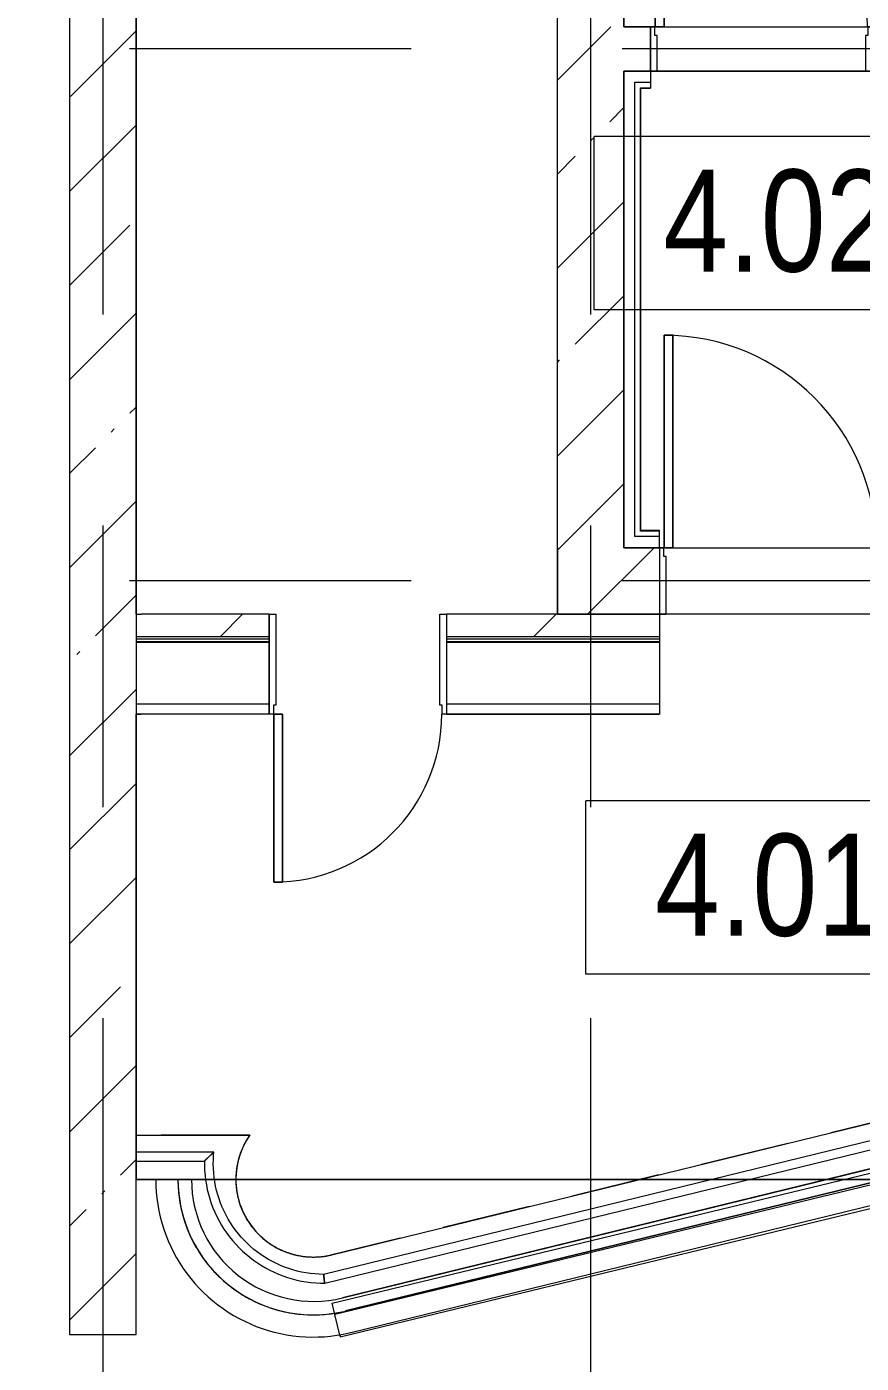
# Model space of a CAD drawing. Header units: millimetres. Extents: x 48966 to 294585, y -43515 to 30344.
# Drawn here: x 212034 to 215797, y 2588 to 8617 of the extents above; entities that cross this region are included whole.
import ezdxf

# ---------------------------------------------------------------- set-up
doc = ezdxf.new("R2010")
doc.units = ezdxf.units.MM
doc.linetypes.add('IMPORT-01 Штриховая _2 мм_', pattern=[600, 400, -200])
doc.linetypes.add('Осевые', pattern=[6350, 1270, -952.5, 3175, -952.5])
for name, color, linetype, lineweight in [('0-1', 7, 'Continuous', 5), ('0-2', 7, 'Continuous', 9), ('_Разделитель помещений_', 7, 'IMPORT-01 Штриховая _2 мм_', 9), ('Двери', 7, 'Continuous', 9), ('Каркас_Импост', 7, 'Continuous', 9), ('Марки помещений', 7, 'Continuous', 9), ('Оборудование', 7, 'Continuous', 9), ('Общие ребра', 7, 'Continuous', 9), ('Ограждение', 7, 'Continuous', 9), ('Оси-2', 7, 'Осевые', 9), ('Панель', 7, 'Continuous', 9), ('Перекрытия', 7, 'Continuous', 9), ('Поручни', 7, 'Continuous', 9), ('Стены', 7, 'Continuous', 9), ('Стены-1', 7, 'Continuous', 18), ('Штриховка разреза-1', 7, 'Continuous', 9)]:
    doc.layers.add(name, color=color, linetype=linetype, lineweight=lineweight)
doc.styles.add('Arial Narrow_1', font='Arial Narrow.ttf', dxfattribs={"height": 460})
pattern_1 = [(45, (108045.05, 0), (-424.264, 424.264), [600, -100, 20, -100]), (45, (108045.05, 424), (-424.264, 424.264), [])]
pattern_2 = [(45, (108045, 0), (-707.107, 707.107), []), (135, (108045, 0), (-707.107, -707.107), [])]

# ---------------------------------------------------------------- blocks, each defined once
blk = doc.blocks.new('Оборудование 3 - Оборудование 1-287707-План 4-го этажа на отм_ _6_600')
at = {"layer": 'Оборудование'}
for p, q in [((105365.7, 2858.4), (109281.7, 3807)), ((109288, 3754.2), (105378.1, 2807.1)), ((105402.3, 2707.3), (109300.2, 3651.6)), ((105376.3, 2814.5), (105365.7, 2858.4)), ((105378.1, 2807.1), (105376.5, 2813.8)), ((105402, 2708.6), (105378.1, 2807.1)), ((105400, 2716.8), (105401.7, 2709.9))]:
    blk.add_line(p, q, dxfattribs=at)
blk = doc.blocks.new('510HO_ламели зала_rvt-1-План 4-го этажа на отм_ _6_600')
at = {"layer": '0-2'}
blk.add_blockref('Оборудование 3 - Оборудование 1-287707-План 4-го этажа на отм_ _6_600', (0, 0), dxfattribs=at)
blk = doc.blocks.new('Дверь - Однопольная - ДВ11_21х10-6240727-План 4-го этажа на отм_ _6_600')
at = {"layer": 'Двери'}
for p, q in [((-439, 1058), (-479, 1058)), ((-479, 1058), (-479, 100)), ((-439, 100), (-439, 1058)), ((-479, 100), (-439, 100))]:
    blk.add_line(p, q, dxfattribs=at)
blk.add_arc((-479, 100), 958, 360, 90, dxfattribs=at)
at = {"layer": 'Каркас_Импост'}
for p, q in [((-480, 100), (-500, 100)), ((-500, 100), (-500, -100)), ((-480, 60), (-480, 100)), ((500, 100), (480, 100)), ((480, 100), (480, 60)), ((500, -100), (500, 100)), ((-470, 60), (-480, 60)), ((-470, -100), (-470, 60)), ((480, 60), (470, 60)), ((470, 60), (470, -100)), ((-500, -100), (-470, -100)), ((470, -100), (500, -100))]:
    blk.add_line(p, q, dxfattribs=at)
at = {"layer": 'Панель'}
for p, q in [((-479, 1058), (-439, 1058)), ((-479, 100), (-479, 1058)), ((-439, 1058), (-439, 100)), ((-439, 100), (-479, 100))]:
    blk.add_line(p, q, dxfattribs=at)
blk = doc.blocks.new('Дверь - Однопольная - ДВ13_21х10-8184598-План 4-го этажа на отм_ _6_600')
at = {"layer": 'Двери'}
for p, q in [((-439, 1108), (-479, 1108)), ((-479, 1108), (-479, 150)), ((-439, 150), (-439, 1108)), ((-479, 150), (-439, 150))]:
    blk.add_line(p, q, dxfattribs=at)
blk.add_arc((-479, 150), 958, 360, 90, dxfattribs=at)
at = {"layer": 'Каркас_Импост'}
for p, q in [((-480, 150), (-500, 150)), ((-500, 150), (-500, -150)), ((-480, 110), (-480, 150)), ((500, 150), (480, 150)), ((480, 150), (480, 110)), ((500, -150), (500, 150)), ((-470, 110), (-480, 110)), ((-470, -150), (-470, 110)), ((480, 110), (470, 110)), ((470, 110), (470, -150)), ((-500, -150), (-470, -150)), ((470, -150), (500, -150))]:
    blk.add_line(p, q, dxfattribs=at)
at = {"layer": 'Панель'}
for p, q in [((-479, 1108), (-439, 1108)), ((-479, 150), (-479, 1108)), ((-439, 1108), (-439, 150)), ((-439, 150), (-479, 150))]:
    blk.add_line(p, q, dxfattribs=at)
blk = doc.blocks.new('Базовая стена _ ОС20 - обшивка балкона _мин_вата_фанера 10мм _сталь - ___-6275403-План 4-го этажа на отм_ _6_600')
at = {"layer": 'Стены'}
for p, q in [((105426.7, 2823.6), (109241.4, 3756.1)), ((105450.5, 2726.5), (108702.9, 3521.5))]:
    blk.add_line(p, q, dxfattribs=at)
blk = doc.blocks.new('Базовая стена _ ОС20 - обшивка балкона _мин_вата_фанера 10мм _сталь - ___-6275404-План 4-го этажа на отм_ _6_600')
at = {"layer": 'Стены', "flags": 128}
blk.add_lwpolyline([(104570.6, 3417.1), (104571.2, 3388.7), (104572.9, 3360.3), (104575.7, 3332), (104579.7, 3303.8), (104584.8, 3275.9), (104591, 3248.1), (104598.3, 3220.6), (104606.7, 3193.5), (104616.2, 3166.7), (104626.7, 3140.2), (104638.3, 3114.3), (104651, 3088.8), (104664.6, 3063.8), (104679.2, 3039.4), (104694.8, 3015.7), (104711.3, 2992.5), (104728.8, 2970), (104747.1, 2948.3), (104766.3, 2927.3), (104786.3, 2907.1), (104807.1, 2887.7), (104828.6, 2869.1), (104850.9, 2851.4), (104873.9, 2834.7), (104897.5, 2818.8), (104921.7, 2804), (104946.5, 2790), (104971.9, 2777.2), (104997.7, 2765.3), (105024, 2754.4), (105050.7, 2744.7), (105077.8, 2736), (105105.2, 2728.4), (105132.9, 2721.9), (105160.8, 2716.5), (105188.9, 2712.2), (105217.2, 2709.1), (105245.5, 2707), (105273.9, 2706.2), (105302.4, 2706.4), (105330.8, 2707.8), (105359.1, 2710.4), (105387.3, 2714), (105415.3, 2718.8), (105443.2, 2724.7), (105450.5, 2726.5)], dxfattribs=at)
at = {"layer": 'Стены'}
for start, end in [(180, 187.49331), (180, 283.73681), (189.92945, 193.68929), (193.83157, 195.00377), (197.87311, 202.54481), (205.53331, 210.14754), (213.09926, 217.90514), (220.62265, 226.28317), (228.41051, 235.61343), (237.46082, 243.11418), (245.8317, 250.63757), (253.5893, 258.20353), (261.19202, 265.86373), (268.73306, 273.80741), (276.24352, 278.93109)]:
    blk.add_arc((105281.6, 3417.1), 611, start, end, dxfattribs=at)
blk.add_ellipse((106573.7, 3417.1), major_axis=(2003.1, 0), ratio=0.000001, dxfattribs=at)
blk = doc.blocks.new('Ограждение - Ограждение-6394249-План 4-го этажа на отм_ _6_600')
at = {"layer": 'Поручни'}
for p, q in [((113754.6, 5048.8), (105327.5, 2988.8)), ((105332.3, 2948.7), (113714.6, 4997.9)), ((104832.6, 3540.1), (104481.6, 3540.1)), ((104481.6, 3537.4), (104481.6, 3502.8)), ((104481.6, 3502.8), (104481.6, 3537.4)), ((104481.6, 3500.1), (104790.1, 3500.1))]:
    blk.add_line(p, q, dxfattribs=at)
at = {"layer": 'Поручни', "flags": 128}
for points in [[(104790.1, 3500.1), (104790, 3478.5), (104790.9, 3456.9), (104792.6, 3435.4), (104795.2, 3413.9), (104798.6, 3392.6), (104802.9, 3371.4), (104808, 3350.4), (104814, 3329.6), (104820.8, 3309.1), (104828.4, 3288.9), (104836.8, 3269), (104846, 3249.4), (104855.9, 3230.3), (104866.7, 3211.5), (104878.1, 3193.2), (104890.3, 3175.3), (104903.2, 3158), (104916.8, 3141.2), (104931, 3124.9), (104945.9, 3109.3), (104961.4, 3094.2), (104977.5, 3079.8), (104994.1, 3066), (105011.3, 3052.9), (105029, 3040.5), (105047.2, 3028.8), (105065.8, 3017.9), (105084.9, 3007.7), (105104.3, 2998.2), (105124.1, 2989.6), (105144.2, 2981.8), (105164.7, 2974.7), (105185.4, 2968.5), (105206.3, 2963.1), (105227.4, 2958.6), (105248.7, 2954.9), (105270.2, 2952.1), (105291.7, 2950.1), (105313.3, 2949), (105332.3, 2948.7)], [(105327.5, 2988.8), (105307.5, 2989.3), (105287.5, 2990.6), (105267.6, 2992.7), (105247.8, 2995.6), (105228.1, 2999.3), (105208.6, 3003.7), (105189.3, 3009), (105170.2, 3015), (105151.4, 3021.8), (105132.9, 3029.3), (105114.6, 3037.6), (105096.8, 3046.5), (105079.3, 3056.2), (105062.2, 3066.6), (105045.5, 3077.7), (105029.3, 3089.4), (105013.5, 3101.7), (104998.3, 3114.7), (104983.6, 3128.3), (104969.4, 3142.4), (104955.9, 3157.1), (104942.9, 3172.4), (104930.5, 3188.1), (104918.8, 3204.3), (104907.8, 3221), (104897.4, 3238.1), (104887.7, 3255.6), (104878.7, 3273.5), (104870.5, 3291.7), (104863, 3310.3), (104856.2, 3329.1), (104850.2, 3348.2), (104844.9, 3367.5), (104840.4, 3387), (104836.8, 3406.7), (104833.9, 3426.5), (104831.8, 3446.4), (104830.5, 3466.3), (104829.9, 3486.3), (104830.2, 3506.4), (104831.3, 3526.3), (104832.6, 3540.1)]]:
    blk.add_lwpolyline(points, dxfattribs=at)
at = {"layer": 'Поручни'}
for points, knots in [([(104790.1, 3500.1), (104790.1, 3500.1), (104790.4, 3500.4), (104791, 3501), (104791.5, 3501.5), (104791.8, 3501.9), (104792.2, 3502.3), (104792.9, 3502.9), (104793.8, 3503.8), (104794.8, 3504.7), (104795.6, 3505.5), (104796.2, 3506.1), (104796.8, 3506.7), (104797.7, 3507.6), (104798.9, 3508.7), (104800.1, 3509.8), (104801.1, 3510.8), (104801.8, 3511.5), (104802.5, 3512.2), (104803.5, 3513.2), (104804.8, 3514.4), (104806.4, 3515.8), (104807.9, 3517.3), (104809.5, 3518.8), (104811, 3520.3), (104812.6, 3521.8), (104814.2, 3523.2), (104815.8, 3524.7), (104817.3, 3526.2), (104818.6, 3527.3), (104819.6, 3528.3), (104820.4, 3529), (104821.1, 3529.7), (104822.1, 3530.6), (104823.3, 3531.7), (104824.5, 3532.8), (104825.3, 3533.5), (104825.8, 3533.9), (104826.2, 3534.3), (104826.7, 3534.8), (104827.6, 3535.6), (104828.6, 3536.5), (104829.6, 3537.4), (104830.2, 3538), (104830.6, 3538.4), (104831, 3538.8), (104831.5, 3539.2), (104832.1, 3539.9), (104832.5, 3540.1), (104832.6, 3540.1)], [0, 0, 0, 0, 0.055556, 0.083333, 0.097222, 0.111111, 0.125, 0.138889, 0.166667, 0.194444, 0.208333, 0.222222, 0.236111, 0.25, 0.277778, 0.305556, 0.319444, 0.333333, 0.347222, 0.361111, 0.388889, 0.416667, 0.444444, 0.472222, 0.5, 0.527778, 0.555556, 0.583333, 0.611111, 0.638889, 0.652778, 0.666667, 0.680556, 0.694444, 0.722222, 0.75, 0.763889, 0.770833, 0.777778, 0.791667, 0.805556, 0.833333, 0.861111, 0.875, 0.888889, 0.902778, 0.916667, 0.944444, 1, 1, 1, 1]), ([(104807.9, 3517.3), (104807.4, 3516.8), (104806.4, 3515.8), (104804.8, 3514.4), (104803.5, 3513.2), (104802.5, 3512.2), (104801.8, 3511.5), (104801.1, 3510.8), (104800.1, 3509.8), (104798.9, 3508.7), (104797.7, 3507.6), (104796.9, 3506.8), (104796.5, 3506.4), (104796.1, 3506), (104795.6, 3505.5), (104794.8, 3504.7), (104793.8, 3503.8), (104792.9, 3502.9), (104792.2, 3502.3), (104792, 3502), (104791.8, 3501.9)], [0.5556437, 0.5556437, 0.5556437, 0.5556437, 0.5833333, 0.6111111, 0.6388889, 0.6527778, 0.6666667, 0.6805556, 0.6944444, 0.7222222, 0.75, 0.7638889, 0.7708333, 0.7777778, 0.7916667, 0.8055556, 0.8333333, 0.8611111, 0.875, 0.8888889, 0.8888889, 0.8888889, 0.8888889]), ([(104814.2, 3523.2), (104813.7, 3522.7), (104812.6, 3521.8), (104811, 3520.3), (104809.5, 3518.8), (104808.4, 3517.8), (104807.9, 3517.3)], [0.4444768, 0.4444768, 0.4444768, 0.4444768, 0.4722222, 0.5, 0.5277778, 0.5555556, 0.5555556, 0.5555556, 0.5555556]), ([(104830.6, 3538.4), (104830.5, 3538.2), (104830.2, 3538), (104829.6, 3537.4), (104828.6, 3536.5), (104827.6, 3535.6), (104826.7, 3534.8), (104826.1, 3534.2), (104825.4, 3533.6), (104824.5, 3532.8), (104823.3, 3531.7), (104822.1, 3530.6), (104821.1, 3529.7), (104820.4, 3529), (104819.6, 3528.3), (104818.6, 3527.3), (104817.3, 3526.2), (104815.8, 3524.7), (104814.7, 3523.7), (104814.2, 3523.2)], [0.1111111, 0.1111111, 0.1111111, 0.1111111, 0.125, 0.1388889, 0.1666667, 0.1944444, 0.2083333, 0.2222222, 0.2361111, 0.25, 0.2777778, 0.3055556, 0.3194444, 0.3333333, 0.3472222, 0.3611111, 0.3888889, 0.4166667, 0.4444444, 0.4444444, 0.4444444, 0.4444444])]:
    blk.add_open_spline(points, degree=3, knots=knots, dxfattribs=at)
for points in [[(105332.3, 2948.7), (105332.3, 2948.7), (105332.2, 2949.6), (105331.7, 2953.1), (105331.1, 2958.6), (105330.3, 2965.2), (105329.4, 2972.3), (105328.6, 2978.9), (105328, 2984.4), (105327.6, 2987.9), (105327.5, 2988.8), (105327.5, 2988.8)], [(105327.6, 2987.5), (105327.7, 2986.7), (105328, 2984.4), (105328.6, 2978.9), (105329.4, 2972.3), (105330.3, 2965.2), (105331.1, 2958.5), (105331.7, 2953.2), (105332, 2950.5), (105332.1, 2950)]]:
    blk.add_open_spline(points, degree=3, dxfattribs=at)
blk = doc.blocks.new('Дверь - Однопольная - ДВ22__21х8-7044674-План 4-го этажа на отм_ _6_600')
at = {"layer": 'Двери'}
for p, q in [((-379, -225.5), (-339, -225.5)), ((-379, -983.5), (-379, -225.5)), ((-339, -225.5), (-339, -983.5)), ((-339, -983.5), (-379, -983.5))]:
    blk.add_line(p, q, dxfattribs=at)
blk.add_arc((-379, -225.5), 758, 270, 0, dxfattribs=at)
at = {"layer": 'Каркас_Импост'}
for p, q in [((-400, 225.5), (-370, 225.5)), ((-400, -225.5), (-400, 225.5)), ((-370, 225.5), (-370, -185.5)), ((370, 225.5), (400, 225.5)), ((370, -185.5), (370, 225.5)), ((400, 225.5), (400, -225.5)), ((-380, -225.5), (-400, -225.5)), ((-380, -185.5), (-380, -225.5)), ((-370, -185.5), (-380, -185.5)), ((380, -185.5), (370, -185.5)), ((380, -225.5), (380, -185.5)), ((400, -225.5), (380, -225.5))]:
    blk.add_line(p, q, dxfattribs=at)
at = {"layer": 'Панель'}
for p, q in [((-339, -225.5), (-379, -225.5)), ((-379, -225.5), (-379, -983.5)), ((-339, -983.5), (-339, -225.5)), ((-379, -983.5), (-339, -983.5))]:
    blk.add_line(p, q, dxfattribs=at)
blk = doc.blocks.new('Марка помещения_Р - Марка помещения-4575829-План 4-го этажа на отм_ _6_600')
at = {"layer": 'Марки помещений'}
for p, q in [((-4.79375, -1.95625), (-4.79375, 1.95625)), ((4.79375, 1.95625), (-4.79375, 1.95625)), ((4.79375, -1.95625), (4.79375, 1.95625)), ((4.79375, -1.95625), (-4.79375, -1.95625))]:
    blk.add_line(p, q, dxfattribs=at)

msp = doc.modelspace()

# ---------------------------------------------------------------- hatches: boundary and pattern name
at = {"layer": 'Штриховка разреза-1'}
h = msp.add_hatch(dxfattribs=at)
h.set_pattern_fill('FP_4', color=256, style=0, pattern_type=2)
h.set_pattern_definition(pattern_1)
h.paths.add_polyline_path([(212226.7, 2717.1), (212526.7, 2717.1), (212526.7, 23567.1), (212226.7, 23567.1), (212226.7, 3272.5)], flags=0)
h = msp.add_hatch(dxfattribs=at)
h.set_pattern_fill('FP_4', color=256, style=0, pattern_type=2)
h.set_pattern_definition(pattern_1)
h.paths.add_polyline_path([(214426.7, 6267.1), (214726.7, 6267.1), (214726.7, 8617.1), (214426.7, 8617.1), (214426.7, 8329.3)], flags=0)
h = msp.add_hatch(dxfattribs=at)
h.set_pattern_fill('FP_4', color=256, style=0, pattern_type=2)
h.set_pattern_definition(pattern_1)
h.paths.add_polyline_path([(216669.7, 8417.1), (216669.7, 8617.1), (215846.7, 8617.1), (215846.7, 8417.1), (216651.7, 8417.1)], flags=0)
h.paths.add_polyline_path([(214751.7, 8417.1), (214846.7, 8417.1), (214846.7, 8617.1), (214726.7, 8617.1), (214726.7, 8417.1)], flags=0)
h = msp.add_hatch(dxfattribs=at)
h.set_pattern_fill('FP_4', color=256, style=0, pattern_type=2)
h.set_pattern_definition(pattern_1)
h.paths.add_polyline_path([(224771.1, 5967.1), (226422.2, 5967.1), (226422.2, 6267.1), (224226.7, 6267.1), (224226.7, 5967.1)], flags=0)
h.paths.add_polyline_path([(222726.7, 5967.1), (222726.7, 6267.1), (222446.7, 6267.1), (222446.7, 5967.1)], flags=0)
h.paths.add_polyline_path([(215886.7, 5967.1), (216669.7, 5967.1), (216669.7, 6267.1), (215886.7, 6267.1), (215886.7, 6081.8)], flags=0)
h.paths.add_polyline_path([(214886.7, 5967.1), (214886.7, 6267.1), (214426.7, 6267.1), (214426.7, 5967.1)], flags=0)
h = msp.add_hatch(dxfattribs=at)
h.set_pattern_fill('FP_3', color=256, style=0, pattern_type=2)
h.set_pattern_definition(pattern_2)
h.paths.add_polyline_path([(235638.1, 5867.1), (237126.7, 5867.1), (237126.7, 5967.1), (226422.2, 5967.1), (226422.2, 5867.1), (233826.9, 5867.1)], flags=0)
h.paths.add_polyline_path([(212550.1, 5867.1), (212550.1, 5967.1), (212526.7, 5967.1), (212526.7, 5867.1)], flags=0)
h.paths.add_polyline_path([(217526.4, 5867.1), (222446.7, 5867.1), (222446.7, 5967.1), (216669.7, 5967.1), (216669.7, 5867.1)], flags=0)
h = msp.add_hatch(dxfattribs=at)
h.set_pattern_fill('FP_3', color=256, style=0, pattern_type=2)
h.set_pattern_definition(pattern_2)
h.paths.add_polyline_path([(226422.2, 5867.1), (226422.2, 5967.1), (224226.7, 5967.1), (224226.7, 5867.1), (224954.1, 5867.1)], flags=0)
h.paths.add_polyline_path([(222620, 5867.1), (222726.7, 5867.1), (222726.7, 5967.1), (222446.7, 5967.1), (222446.7, 5867.1)], flags=0)
h.paths.add_polyline_path([(216667.4, 5867.1), (216669.7, 5867.1), (216669.7, 5967.1), (215886.7, 5967.1), (215886.7, 5867.1), (216666.7, 5867.1)], flags=0)
h.paths.add_polyline_path([(214886.7, 5867.1), (214886.7, 5967.1), (213926.7, 5967.1), (213926.7, 5867.1)], flags=0)
h.paths.add_polyline_path([(212550.1, 5867.1), (213126.7, 5867.1), (213126.7, 5967.1), (212550.1, 5967.1)], flags=0)

# ---------------------------------------------------------------- linework, layer by layer
at = {"layer": '_Разделитель помещений_'}
for p, q in [((221876.7, 5146.9), (213409.8, 3077.1)), ((213039.4, 3617.1), (212526.7, 3617.1))]:
    msp.add_line(p, q, dxfattribs=at)
for start in [145.1501, 180]:
    msp.add_arc((213326.7, 3417.1), 350, start, 283.73681, dxfattribs=at)
at = {"layer": 'Общие ребра'}
for p, q in [((214776.7, 8417.1), (214803.7, 8417.1)), ((214803.7, 8417.1), (214846.7, 8417.1)), ((214846.7, 8417.1), (214803.7, 8417.1)), ((214776.7, 6317.1), (214776.7, 8367.1)), ((214776.7, 8367.1), (214801.7, 8367.1)), ((214801.7, 8367.1), (214803.7, 8367.1)), ((214801.7, 6342.1), (214801.7, 8342.1)), ((214801.7, 8342.1), (214803.7, 8342.1)), ((214803.7, 8367.1), (214846.7, 8367.1)), ((214803.7, 8342.1), (214846.7, 8342.1)), ((214803.7, 6342.1), (214801.7, 6342.1)), ((214886.7, 6342.1), (214803.7, 6342.1)), ((214801.7, 6317.1), (214776.7, 6317.1)), ((214803.7, 6317.1), (214801.7, 6317.1)), ((214886.7, 6317.1), (214803.7, 6317.1)), ((214776.7, 6267.1), (214803.7, 6267.1)), ((214886.7, 6267.1), (214803.7, 6267.1)), ((214803.7, 6267.1), (214886.7, 6267.1)), ((212526.7, 5967.1), (212526.7, 5867.1)), ((214426.7, 5967.1), (214886.7, 5967.1)), ((214886.7, 5967.1), (214426.7, 5967.1)), ((212526.7, 5867.1), (212550.1, 5867.1)), ((212526.7, 5867.1), (212526.7, 5855.1)), ((212526.7, 5855.1), (212526.7, 5843.1)), ((212526.7, 5855.1), (212550.1, 5855.1)), ((212550.1, 5867.1), (213126.7, 5867.1)), ((212550.1, 5855.1), (213126.7, 5855.1)), ((213926.7, 5867.1), (214886.7, 5867.1)), ((213926.7, 5855.1), (214886.7, 5855.1)), ((212526.7, 5843.1), (212526.7, 5841.1)), ((212526.7, 5843.1), (212550.1, 5843.1)), ((212526.7, 5841.1), (212526.7, 5563.1)), ((212526.7, 5841.1), (212550.1, 5841.1)), ((212550.1, 5843.1), (213126.7, 5843.1)), ((212550.1, 5841.1), (213126.7, 5841.1)), ((213926.7, 5843.1), (214886.7, 5843.1)), ((213926.7, 5841.1), (214886.7, 5841.1)), ((212526.7, 5563.1), (212526.7, 5518.1)), ((212526.7, 5563.1), (212550.1, 5563.1)), ((212550.1, 5563.1), (213126.7, 5563.1)), ((213926.7, 5563.1), (214886.7, 5563.1)), ((212526.7, 5518.1), (212526.7, 5516.1)), ((212526.7, 5518.1), (212550.1, 5518.1)), ((212550.1, 5518.1), (213126.7, 5518.1)), ((213926.7, 5518.1), (214886.7, 5518.1))]:
    msp.add_line(p, q, dxfattribs=at)
at = {"layer": 'Оси-2'}
for p, q in [((212376.7, 25417.1), (212376.7, -41737.8)), ((214576.7, 25417.1), (214576.7, -41737.8)), ((258216.7, 8517.1), (199731.8, 8517.1)), ((258216.7, 6117.1), (199731.8, 6117.1))]:
    msp.add_line(p, q, dxfattribs=at)
at = {"layer": 'Перекрытия'}
for p, q in [((214726.7, 12042.1), (214726.7, 8617.1)), ((212526.7, 11017.1), (212526.7, 3617.1)), ((214426.7, 5967.1), (214426.7, 11017.1)), ((214726.7, 8617.1), (214846.7, 8617.1)), ((214846.7, 8617.1), (214846.7, 8417.1)), ((216476.7, 8417.1), (214726.7, 8417.1)), ((214726.7, 8417.1), (214726.7, 6267.1)), ((214846.7, 8417.1), (215846.7, 8417.1)), ((214726.7, 6267.1), (216476.7, 6267.1)), ((232619, 5967.1), (214426.7, 5967.1)), ((213409.8, 3077.1), (221876.7, 5146.9)), ((212526.7, 3617.1), (213039.4, 3617.1)), ((212526.7, 3417.1), (212776.7, 3417.1))]:
    msp.add_line(p, q, dxfattribs=at)
for start, end in [(145.1501, 154.9559), (158.06824, 164.84646), (168.40185, 174.9467), (178.36496, 184.09758), (189.0644, 194.64757), (199.58451, 205.20626), (210.10434, 215.77765), (220.62391, 226.36867), (231.14324, 236.99239), (241.66236, 247.67682), (252.18126, 258.49481), (273.21848, 283.73681), (262.69996, 269.71348)]:
    msp.add_arc((213326.7, 3417.1), 350, start, end, dxfattribs=at)
at = {"layer": 'Стены'}
for p, q in [((213409.8, 3077.1), (221676.7, 5098)), ((221676.7, 4892.1), (213457.3, 2882.9)), ((213457.3, 2882.9), (217279.1, 3817.1)), ((217286.5, 3756.1), (213471.8, 2823.6)), ((212526.7, 3617.1), (213039.4, 3617.1)), ((212526.7, 3617.1), (212526.7, 3417.1)), ((212715.7, 3417.1), (212526.7, 3417.1)), ((212776.7, 3417.1), (212715.7, 3417.1)), ((212776.7, 3417.1), (212715.7, 3417.1))]:
    msp.add_line(p, q, dxfattribs=at)
for radius, start, end in [(350, 145.1501, 180), (611, 180, 227.87853), (550, 180, 283.73681), (550, 180, 283.73681), (350, 180, 283.73681), (611, 228.12472, 235.61208), (611, 235.85828, 283.73681)]:
    msp.add_arc((213326.7, 3417.1), radius, start, end, dxfattribs=at)
at = {"layer": 'Стены-1'}
for p, q in [((212226.7, 23567.1), (212226.7, 2717.1)), ((214726.7, 8617.1), (214726.7, 12042.1)), ((212526.7, 5967.1), (212526.7, 11017.1)), ((214426.7, 6267.1), (214426.7, 8617.1)), ((214846.7, 8617.1), (214726.7, 8617.1)), ((214726.7, 8617.1), (214728.7, 8617.1)), ((214728.7, 8617.1), (216669.7, 8617.1)), ((214846.7, 8417.1), (214846.7, 8617.1)), ((214726.7, 8417.1), (214803.7, 8417.1)), ((214726.7, 6267.1), (214726.7, 8417.1)), ((214726.7, 8417.1), (214726.7, 6267.1)), ((214726.7, 8417.1), (214776.7, 8417.1)), ((214846.7, 8417.1), (214846.7, 8340.1)), ((214803.7, 6344.1), (214803.7, 8340.1)), ((214803.7, 8340.1), (214846.7, 8340.1)), ((214886.7, 6344.1), (214803.7, 6344.1)), ((214886.7, 6267.1), (214886.7, 6344.1)), ((214426.7, 6267.1), (214426.7, 5967.1)), ((214803.7, 6267.1), (214726.7, 6267.1)), ((214726.7, 6267.1), (214776.7, 6267.1)), ((214886.7, 6267.1), (214886.7, 5967.1)), ((212526.7, 5967.1), (212550.1, 5967.1)), ((213126.7, 5967.1), (212550.1, 5967.1)), ((213126.7, 5967.1), (213126.7, 5516.1)), ((214426.7, 5967.1), (213926.7, 5967.1)), ((213926.7, 5967.1), (213926.7, 5516.1)), ((214886.7, 5967.1), (214886.7, 5516.1)), ((212526.7, 2717.1), (212526.7, 5516.1)), ((212526.7, 5516.1), (212550.1, 5516.1)), ((213126.7, 5516.1), (212550.1, 5516.1)), ((213926.7, 5516.1), (214886.7, 5516.1)), ((212226.7, 2717.1), (212526.7, 2717.1))]:
    msp.add_line(p, q, dxfattribs=at)

# ---------------------------------------------------------------- block references
at = {"layer": '0-1'}
msp.add_blockref('510HO_ламели зала_rvt-1-План 4-го этажа на отм_ _6_600', (108045, 0), dxfattribs=at)
at = {"layer": 'Двери'}
for name, p in [('Дверь - Однопольная - ДВ11_21х10-6240727-План 4-го этажа на отм_ _6_600', (215346.7, 8517.1)), ('Дверь - Однопольная - ДВ13_21х10-8184598-План 4-го этажа на отм_ _6_600', (215386.7, 6117.1)), ('Дверь - Однопольная - ДВ22__21х8-7044674-План 4-го этажа на отм_ _6_600', (213526.7, 5741.6))]:
    msp.add_blockref(name, p, dxfattribs=at)
at = {"layer": 'Марки помещений', "xscale": 199.9999999999999, "yscale": 199.9999999999999, "zscale": 199.9999999999999}
for p in [(215552, 7730.8), (215514.5, 4734.5)]:
    msp.add_blockref('Марка помещения_Р - Марка помещения-4575829-План 4-го этажа на отм_ _6_600', p, dxfattribs=at)
at = {"layer": 'Ограждение'}
msp.add_blockref('Ограждение - Ограждение-6394249-План 4-го этажа на отм_ _6_600', (108045, 0), dxfattribs=at)
at = {"layer": 'Стены'}
for name in ['Базовая стена _ ОС20 - обшивка балкона _мин_вата_фанера 10мм _сталь - ___-6275403-План 4-го этажа на отм_ _6_600', 'Базовая стена _ ОС20 - обшивка балкона _мин_вата_фанера 10мм _сталь - ___-6275404-План 4-го этажа на отм_ _6_600']:
    msp.add_blockref(name, (108045, 0), dxfattribs=at)

# ---------------------------------------------------------------- texts
at = {"layer": 'Марки помещений', "char_height": 460, "width": 1587.341, "attachment_point": 1, "style": 'Arial Narrow_1'}
for s, insert in [('4.028', (214904.1, 7972.6)), ('4.011', (214866.6, 4976.3))]:
    msp.add_mtext(s, dxfattribs=dict(at, insert=insert))

doc.saveas('drawing.dxf')
